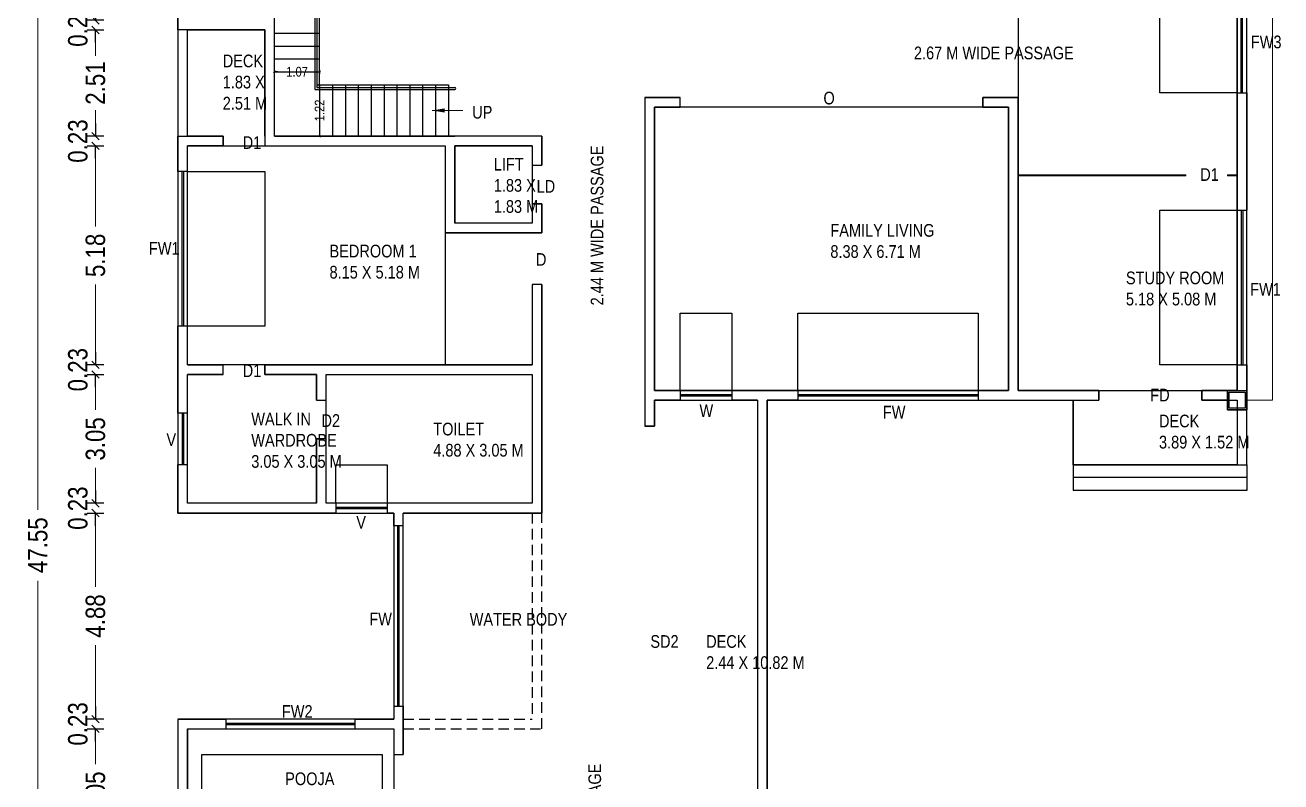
# Model space of a CAD drawing. Header units: metres. Extents: x 1185 to 1291, y 1063 to 1193.
# Drawn here: x 1186.04 to 1215.76, y 1085.34 to 1103.25 of the extents above; entities that cross this region are included whole.
import ezdxf

# ---------------------------------------------------------------- set-up
doc = ezdxf.new("R2010")
doc.units = ezdxf.units.M
doc.header["$MEASUREMENT"] = 0
doc.linetypes.add('DASHED', pattern=[0.75, 0.5, -0.25])
doc.linetypes.add('HIDDEN', pattern=[0.375, 0.25, -0.125])
for name, color, linetype, lineweight in [('041 Window Elevation', 154, 'Continuous', 13), ('042 Elevation 2', 154, 'Continuous', 9), ('042 Window Glass', 8, 'Continuous', 25), ('051 Furniture', 151, 'Continuous', 9), ('081 Elevation 3', 150, 'Continuous', 20), ('BLK_1_FLR_0_UNITFA_1', 234, 'Continuous', 0)]:
    doc.layers.add(name, color=color, linetype=linetype, lineweight=lineweight)
for name, color, linetype in [('ACTUAL COLUMN', 3, 'Continuous'), ('BLK_1_FLR_0_BLT_UP_AREA', 2, 'Continuous'), ('BLK_1_FLR_0_CARPET_AREA', 2, 'Continuous'), ('BLK_1_FLR_0_LIFT', 30, 'Continuous'), ('BLK_1_FLR_0_REGULAR_ROOM_2', 1, 'Continuous'), ('BLK_1_FLR_0_REGULAR_ROOM_5', 1, 'Continuous'), ('BLK_1_FLR_0_REGULAR_ROOM_7', 1, 'Continuous'), ('BLK_1_FLR_0_REGULAR_ROOM_9', 1, 'Continuous'), ('BLK_1_FLR_0_ROOM_2_LIGHT_VENTILATION_1', 1, 'Continuous'), ('BLK_1_FLR_0_ROOM_5_LIGHT_VENTILATION_1', 1, 'Continuous'), ('BLK_1_FLR_0_ROOM_7_LIGHT_VENTILATION_1', 1, 'Continuous'), ('BLK_1_FLR_0_ROOM_9_LIGHT_VENTILATION_1', 1, 'Continuous'), ('BLK_1_FLR_0_WC_BATH', 223, 'Continuous'), ('TOILET_VENTILATION', 6, 'Continuous')]:
    doc.layers.add(name, color=color, linetype=linetype)
doc.styles.add('Arial', font='swissc.ttf')
doc.styles.get("Standard").update_dxf_attribs({"font": 'swisscb.ttf'})
doc.dimstyles.new('FLOOR DIM BUILDING DIM', dxfattribs={"dimtxt": 0.23, "dimasz": 0.025, "dimexe": 0.075, "dimexo": 0.3, "dimgap": 0.09, "dimtad": 0, "dimzin": 3, "dimdsep": 46, "dimtxsty": 'Arial', "dimblk": 'JM1', "dimcen": -0.09, "dimse1": 1, "dimse2": 1, "dimclrd": 5, "dimclre": 250, "dimclrt": 3, "dimazin": 0, "dimtfac": 0.65, "dimtix": 1, "dimtofl": 0, "dimtmove": 0, "dimatfit": 2, "dimfxl": 0, "dimfrac": 1, "dimtolj": 1, "dimlwd": 18, "dimlwe": -1, "dimarcsym": 0})

# ---------------------------------------------------------------- blocks, each defined once
blk = doc.blocks.new('JM1')
at = {"color": 2}
for p, q in [((0, 2), (0, -2)), ((-3, 0), (0, 0)), ((-0.884, -0.884), (0.884, 0.884))]:
    blk.add_line(p, q, dxfattribs=at)
blk = doc.blocks.new('*D111')
at = {"color": 5, "lineweight": 18}
for p, q in [((1187.705, 1086.499), (1187.705, 1085.76)), ((1187.705, 1083.651), (1187.705, 1084.39))]:
    blk.add_line(p, q, dxfattribs=at)
at = {"layer": 'DEFPOINTS', "color": 0, "lineweight": -3}
for p in [(1187.705, 1086.599), (1189.885, 1086.599), (1189.885, 1083.551)]:
    blk.add_point(p, dxfattribs=at)
at = {"color": 5, "lineweight": 18, "xscale": 0.1, "yscale": 0.1, "zscale": 0.1}
for p, rotation in [((1187.705, 1086.599), 90), ((1187.705, 1083.551), 270)]:
    blk.add_blockref('JM1', p, dxfattribs=dict(at, rotation=rotation))
at = {"color": 3, "lineweight": -3, "insert": (1187.705, 1085.075), "char_height": 0.46, "attachment_point": 5, "rotation": 90, "style": 'Arial'}
blk.add_mtext('\\A1;3.05', dxfattribs=at)
blk = doc.blocks.new('*D112')
at = {"color": 5, "lineweight": 18}
for p, q in [((1187.705, 1086.927), (1187.705, 1087.027)), ((1187.705, 1086.499), (1187.705, 1086.399))]:
    blk.add_line(p, q, dxfattribs=at)
at = {"layer": 'DEFPOINTS', "color": 0, "lineweight": -3}
for p in [(1187.705, 1086.827), (1189.656, 1086.827), (1189.885, 1086.599)]:
    blk.add_point(p, dxfattribs=at)
at = {"color": 5, "lineweight": 18, "xscale": 0.1, "yscale": 0.1, "zscale": 0.1}
for p, rotation in [((1187.705, 1086.827), 270), ((1187.705, 1086.599), 90)]:
    blk.add_blockref('JM1', p, dxfattribs=dict(at, rotation=rotation))
at = {"color": 3, "lineweight": -3, "insert": (1187.289, 1086.713), "char_height": 0.46, "attachment_point": 5, "rotation": 90, "style": 'Arial'}
blk.add_mtext('\\A1;0.23', dxfattribs=at)
blk = doc.blocks.new('*D113')
at = {"color": 5, "lineweight": 18}
for p, q in [((1187.705, 1091.604), (1187.705, 1089.956)), ((1187.705, 1086.927), (1187.705, 1088.576))]:
    blk.add_line(p, q, dxfattribs=at)
at = {"layer": 'DEFPOINTS', "color": 0, "lineweight": -3}
for p in [(1187.705, 1091.704), (1189.656, 1091.704), (1189.656, 1086.827)]:
    blk.add_point(p, dxfattribs=at)
at = {"color": 5, "lineweight": 18, "xscale": 0.1, "yscale": 0.1, "zscale": 0.1}
for p, rotation in [((1187.705, 1091.704), 90), ((1187.705, 1086.827), 270)]:
    blk.add_blockref('JM1', p, dxfattribs=dict(at, rotation=rotation))
at = {"color": 3, "lineweight": -3, "insert": (1187.705, 1089.266), "char_height": 0.46, "attachment_point": 5, "rotation": 90, "style": 'Arial'}
blk.add_mtext('\\A1;4.88', dxfattribs=at)
blk = doc.blocks.new('*D114')
at = {"color": 5, "lineweight": 18}
for p, q in [((1187.705, 1092.033), (1187.705, 1092.133)), ((1187.705, 1091.604), (1187.705, 1091.504))]:
    blk.add_line(p, q, dxfattribs=at)
at = {"layer": 'DEFPOINTS', "color": 0, "lineweight": -3}
for p in [(1187.705, 1091.933), (1189.885, 1091.933), (1189.656, 1091.704)]:
    blk.add_point(p, dxfattribs=at)
at = {"color": 5, "lineweight": 18, "xscale": 0.1, "yscale": 0.1, "zscale": 0.1}
for p, rotation in [((1187.705, 1091.933), 270), ((1187.705, 1091.704), 90)]:
    blk.add_blockref('JM1', p, dxfattribs=dict(at, rotation=rotation))
at = {"color": 3, "lineweight": -3, "insert": (1187.289, 1091.819), "char_height": 0.46, "attachment_point": 5, "rotation": 90, "style": 'Arial'}
blk.add_mtext('\\A1;0.23', dxfattribs=at)
blk = doc.blocks.new('*D115')
at = {"color": 5, "lineweight": 18}
for p, q in [((1187.705, 1094.881), (1187.705, 1094.142)), ((1187.705, 1092.033), (1187.705, 1092.772))]:
    blk.add_line(p, q, dxfattribs=at)
at = {"layer": 'DEFPOINTS', "color": 0, "lineweight": -3}
for p in [(1187.705, 1094.981), (1189.885, 1094.981), (1189.885, 1091.933)]:
    blk.add_point(p, dxfattribs=at)
at = {"color": 5, "lineweight": 18, "xscale": 0.1, "yscale": 0.1, "zscale": 0.1}
for p, rotation in [((1187.705, 1094.981), 90), ((1187.705, 1091.933), 270)]:
    blk.add_blockref('JM1', p, dxfattribs=dict(at, rotation=rotation))
at = {"color": 3, "lineweight": -3, "insert": (1187.705, 1093.457), "char_height": 0.46, "attachment_point": 5, "rotation": 90, "style": 'Arial'}
blk.add_mtext('\\A1;3.05', dxfattribs=at)
blk = doc.blocks.new('*D116')
at = {"color": 5, "lineweight": 18}
for p, q in [((1187.705, 1095.309), (1187.705, 1095.409)), ((1187.705, 1094.881), (1187.705, 1094.781))]:
    blk.add_line(p, q, dxfattribs=at)
at = {"layer": 'DEFPOINTS', "color": 0, "lineweight": -3}
for p in [(1187.705, 1095.209), (1189.885, 1095.209), (1189.885, 1094.981)]:
    blk.add_point(p, dxfattribs=at)
at = {"color": 5, "lineweight": 18, "xscale": 0.1, "yscale": 0.1, "zscale": 0.1}
for p, rotation in [((1187.705, 1095.209), 270), ((1187.705, 1094.981), 90)]:
    blk.add_blockref('JM1', p, dxfattribs=dict(at, rotation=rotation))
at = {"color": 3, "lineweight": -3, "insert": (1187.289, 1095.095), "char_height": 0.46, "attachment_point": 5, "rotation": 90, "style": 'Arial'}
blk.add_mtext('\\A1;0.23', dxfattribs=at)
blk = doc.blocks.new('*D117')
at = {"color": 5, "lineweight": 18}
for p, q in [((1187.705, 1100.291), (1187.705, 1098.487)), ((1187.705, 1095.309), (1187.705, 1097.114))]:
    blk.add_line(p, q, dxfattribs=at)
at = {"layer": 'DEFPOINTS', "color": 0, "lineweight": -3}
for p in [(1187.705, 1100.391), (1189.885, 1100.391), (1189.885, 1095.209)]:
    blk.add_point(p, dxfattribs=at)
at = {"color": 5, "lineweight": 18, "xscale": 0.1, "yscale": 0.1, "zscale": 0.1}
for p, rotation in [((1187.705, 1100.391), 90), ((1187.705, 1095.209), 270)]:
    blk.add_blockref('JM1', p, dxfattribs=dict(at, rotation=rotation))
at = {"color": 3, "lineweight": -3, "insert": (1187.705, 1097.8), "char_height": 0.46, "attachment_point": 5, "rotation": 90, "style": 'Arial'}
blk.add_mtext('\\A1;5.18', dxfattribs=at)
blk = doc.blocks.new('*D118')
at = {"color": 5, "lineweight": 18}
for p, q in [((1187.705, 1100.72), (1187.705, 1100.82)), ((1187.705, 1100.291), (1187.705, 1100.191))]:
    blk.add_line(p, q, dxfattribs=at)
at = {"layer": 'DEFPOINTS', "color": 0, "lineweight": -3}
for p in [(1187.705, 1100.62), (1189.656, 1100.62), (1189.885, 1100.391)]:
    blk.add_point(p, dxfattribs=at)
at = {"color": 5, "lineweight": 18, "xscale": 0.1, "yscale": 0.1, "zscale": 0.1}
for p, rotation in [((1187.705, 1100.62), 270), ((1187.705, 1100.391), 90)]:
    blk.add_blockref('JM1', p, dxfattribs=dict(at, rotation=rotation))
at = {"color": 3, "lineweight": -3, "insert": (1187.289, 1100.505), "char_height": 0.46, "attachment_point": 5, "rotation": 90, "style": 'Arial'}
blk.add_mtext('\\A1;0.23', dxfattribs=at)
blk = doc.blocks.new('*D119')
at = {"color": 5, "lineweight": 18}
for p, q in [((1187.705, 1103.034), (1187.705, 1102.52)), ((1187.705, 1100.72), (1187.705, 1101.234))]:
    blk.add_line(p, q, dxfattribs=at)
at = {"layer": 'DEFPOINTS', "color": 0, "lineweight": -3}
for p in [(1187.705, 1103.134), (1189.656, 1103.134), (1189.656, 1100.62)]:
    blk.add_point(p, dxfattribs=at)
at = {"color": 5, "lineweight": 18, "xscale": 0.1, "yscale": 0.1, "zscale": 0.1}
for p, rotation in [((1187.705, 1103.134), 90), ((1187.705, 1100.62), 270)]:
    blk.add_blockref('JM1', p, dxfattribs=dict(at, rotation=rotation))
at = {"color": 3, "lineweight": -3, "insert": (1187.705, 1101.877), "char_height": 0.46, "attachment_point": 5, "rotation": 90, "style": 'Arial'}
blk.add_mtext('\\A1;2.51', dxfattribs=at)
blk = doc.blocks.new('*D120')
at = {"color": 5, "lineweight": 18}
for p, q in [((1187.705, 1103.463), (1187.705, 1103.563)), ((1187.705, 1103.034), (1187.705, 1102.934))]:
    blk.add_line(p, q, dxfattribs=at)
at = {"layer": 'DEFPOINTS', "color": 0, "lineweight": -3}
for p in [(1187.705, 1103.363), (1189.885, 1103.363), (1189.656, 1103.134)]:
    blk.add_point(p, dxfattribs=at)
at = {"color": 5, "lineweight": 18, "xscale": 0.1, "yscale": 0.1, "zscale": 0.1}
for p, rotation in [((1187.705, 1103.363), 270), ((1187.705, 1103.134), 90)]:
    blk.add_blockref('JM1', p, dxfattribs=dict(at, rotation=rotation))
at = {"color": 3, "lineweight": -3, "insert": (1187.289, 1103.249), "char_height": 0.46, "attachment_point": 5, "rotation": 90, "style": 'Arial'}
blk.add_mtext('\\A1;0.23', dxfattribs=at)
blk = doc.blocks.new('*D67')
at = {"color": 5, "lineweight": 18}
for p, q in [((1186.341, 1114.617), (1186.341, 1091.782)), ((1186.341, 1067.268), (1186.341, 1090.102))]:
    blk.add_line(p, q, dxfattribs=at)
at = {"layer": 'DEFPOINTS', "color": 0, "lineweight": -3}
for p in [(1189.656, 1114.717), (1186.341, 1067.168), (1189.656, 1067.168)]:
    blk.add_point(p, dxfattribs=at)
at = {"color": 5, "lineweight": 18, "xscale": 0.1, "yscale": 0.1, "zscale": 0.1}
for p, rotation in [((1186.341, 1114.717), 90), ((1186.341, 1067.168), 270)]:
    blk.add_blockref('JM1', p, dxfattribs=dict(at, rotation=rotation))
at = {"color": 3, "lineweight": -3, "insert": (1186.341, 1090.942), "char_height": 0.46, "attachment_point": 5, "rotation": 90, "style": 'Arial'}
blk.add_mtext('\\A1;47.55', dxfattribs=at)
blk = doc.blocks.new('hggkgk')
at = {"layer": '041 Window Elevation', "ltscale": 5}
for p, q in [((1389.792, 1087.91), (1388.572, 1087.91)), ((1388.572, 1087.91), (1388.572, 1087.681)), ((1389.792, 1087.681), (1389.792, 1087.91)), ((1389.792, 1087.681), (1388.572, 1087.681))]:
    blk.add_line(p, q, dxfattribs=at)
at = {"layer": '042 Window Glass', "ltscale": 5}
for p, q in [((1389.792, 1087.808), (1388.572, 1087.808)), ((1389.792, 1087.776), (1388.572, 1087.776))]:
    blk.add_line(p, q, dxfattribs=at)
blk = doc.blocks.new('*D219')
at = {"color": 5, "linetype": 'Continuous', "lineweight": 18}
for p, q in [((1193.009, 1101.814), (1193.009, 1101.567)), ((1193.009, 1100.645), (1193.009, 1100.891))]:
    blk.add_line(p, q, dxfattribs=at)
at = {"layer": 'DEFPOINTS', "color": 0, "lineweight": -3}
for p in [(1193.009, 1101.839), (1193.009, 1101.839), (1193.009, 1100.62)]:
    blk.add_point(p, dxfattribs=at)
at = {"color": 5, "lineweight": 18, "xscale": 0.025, "yscale": 0.025, "zscale": 0.025}
for p, rotation in [((1193.009, 1101.839), 90), ((1193.009, 1100.62), 270)]:
    blk.add_blockref('JM1', p, dxfattribs=dict(at, rotation=rotation))
at = {"color": 3, "lineweight": -3, "insert": (1193.009, 1101.229), "char_height": 0.23, "attachment_point": 5, "rotation": 90, "style": 'Arial'}
blk.add_mtext('\\A1;1.22', dxfattribs=at)
blk = doc.blocks.new('*D224')
at = {"color": 5, "linetype": 'Continuous', "lineweight": 18}
for p, q in [((1191.967, 1102.144), (1192.137, 1102.144)), ((1192.984, 1102.144), (1192.814, 1102.144))]:
    blk.add_line(p, q, dxfattribs=at)
at = {"layer": 'DEFPOINTS', "color": 0, "lineweight": -3}
for p in [(1191.942, 1102.144), (1191.942, 1102.144), (1193.009, 1102.144)]:
    blk.add_point(p, dxfattribs=at)
at = {"color": 5, "lineweight": 18, "xscale": 0.025, "yscale": 0.025, "zscale": 0.025, "rotation": 180}
blk.add_blockref('JM1', (1191.942, 1102.144), dxfattribs=at)
at = {"color": 5, "lineweight": 18, "xscale": 0.025, "yscale": 0.025, "zscale": 0.025}
blk.add_blockref('JM1', (1193.009, 1102.144), dxfattribs=at)
at = {"color": 3, "lineweight": -3, "insert": (1192.476, 1102.144), "char_height": 0.23, "attachment_point": 5, "style": 'Arial'}
blk.add_mtext('\\A1;1.07', dxfattribs=at)

msp = doc.modelspace()

# ---------------------------------------------------------------- linework, layer by layer
at = {"ltscale": 5}
for p, q in [((1189.656, 1103.134), (1189.656, 1104.777)), ((1191.942, 1100.62), (1191.942, 1104.696)), ((1192.895, 1104.696), (1192.895, 1102.144)), ((1192.946, 1104.646), (1192.946, 1102.144)), ((1193.009, 1101.839), (1193.009, 1104.582)), ((1191.714, 1103.134), (1189.656, 1103.134)), ((1191.714, 1100.62), (1191.714, 1103.134)), ((1191.942, 1103.058), (1193.009, 1103.058)), ((1191.942, 1102.753), (1193.009, 1102.753)), ((1191.942, 1102.448), (1193.009, 1102.448)), ((1191.942, 1102.144), (1193.009, 1102.144)), ((1192.895, 1102.144), (1192.895, 1101.725)), ((1192.946, 1102.144), (1192.946, 1101.775)), ((1192.895, 1101.725), (1196.21, 1101.725)), ((1192.946, 1101.775), (1196.21, 1101.775)), ((1193.009, 1101.839), (1196.057, 1101.839)), ((1193.009, 1101.839), (1193.009, 1100.62)), ((1193.314, 1101.839), (1193.314, 1100.62)), ((1193.619, 1101.839), (1193.619, 1100.62)), ((1193.924, 1101.839), (1193.924, 1100.62)), ((1194.228, 1101.839), (1194.228, 1100.62)), ((1194.533, 1101.839), (1194.533, 1100.62)), ((1194.838, 1101.839), (1194.838, 1100.62)), ((1195.143, 1101.839), (1195.143, 1100.62)), ((1195.448, 1101.839), (1195.448, 1100.62)), ((1195.752, 1101.839), (1195.752, 1100.62)), ((1196.057, 1101.839), (1196.057, 1100.62)), ((1200.705, 1101.534), (1200.705, 1093.762)), ((1200.705, 1101.534), (1201.544, 1101.534)), ((1201.544, 1101.305), (1201.544, 1101.534)), ((1208.706, 1101.534), (1209.545, 1101.534)), ((1208.706, 1101.305), (1208.706, 1101.534)), ((1209.545, 1094.6), (1209.545, 1101.534)), ((1214.726, 1101.648), (1214.726, 1098.867)), ((1214.726, 1101.648), (1214.955, 1101.648)), ((1214.955, 1101.648), (1214.955, 1098.867)), ((1200.934, 1101.305), (1200.934, 1094.6)), ((1200.934, 1101.305), (1201.544, 1101.305)), ((1208.706, 1101.305), (1209.316, 1101.305)), ((1209.316, 1094.6), (1209.316, 1101.305)), ((1189.656, 1099.781), (1189.656, 1100.62)), ((1189.656, 1100.62), (1190.723, 1100.62)), ((1190.723, 1100.62), (1190.723, 1100.391)), ((1191.714, 1100.62), (1191.714, 1100.391)), ((1191.714, 1100.62), (1191.714, 1100.391)), ((1191.942, 1100.62), (1196.21, 1100.62)), ((1198.267, 1100.62), (1196.21, 1100.62)), ((1198.267, 1100.62), (1198.267, 1099.934)), ((1189.885, 1099.781), (1189.885, 1100.391)), ((1190.723, 1100.391), (1189.885, 1100.391)), ((1191.714, 1100.391), (1195.981, 1100.391)), ((1195.981, 1100.391), (1195.981, 1098.334)), ((1196.21, 1100.391), (1196.21, 1098.562)), ((1198.038, 1100.391), (1196.21, 1100.391)), ((1198.038, 1100.391), (1198.038, 1099.934)), ((1198.038, 1099.934), (1198.267, 1099.934)), ((1189.885, 1099.781), (1189.656, 1099.781)), ((1198.038, 1099.019), (1198.038, 1098.562)), ((1198.038, 1099.019), (1198.267, 1099.019)), ((1198.267, 1099.019), (1198.267, 1098.334)), ((1214.726, 1098.867), (1214.955, 1098.867)), ((1198.038, 1098.562), (1196.21, 1098.562)), ((1198.267, 1098.334), (1195.981, 1098.334)), ((1198.038, 1097.114), (1198.038, 1095.209)), ((1198.267, 1097.114), (1198.038, 1097.114)), ((1198.267, 1097.114), (1198.267, 1095.209)), ((1189.656, 1095.209), (1189.656, 1096.124)), ((1189.885, 1096.124), (1189.656, 1096.124)), ((1189.885, 1095.209), (1189.885, 1096.124)), ((1189.656, 1094.066), (1189.656, 1095.209)), ((1189.885, 1095.209), (1190.723, 1095.209)), ((1190.723, 1094.981), (1190.723, 1095.209)), ((1191.714, 1095.209), (1198.038, 1095.209)), ((1191.714, 1094.981), (1191.714, 1095.209)), ((1198.267, 1095.209), (1198.267, 1091.704)), ((1214.726, 1095.209), (1214.726, 1094.6)), ((1214.726, 1095.209), (1214.955, 1095.209)), ((1214.726, 1095.209), (1214.955, 1095.209)), ((1214.955, 1095.209), (1214.955, 1094.6)), ((1189.885, 1094.066), (1189.885, 1094.981)), ((1190.723, 1094.981), (1189.885, 1094.981)), ((1192.933, 1094.981), (1191.714, 1094.981)), ((1192.933, 1094.371), (1192.933, 1094.981)), ((1193.162, 1094.371), (1193.162, 1094.981)), ((1193.162, 1094.981), (1198.038, 1094.981)), ((1198.038, 1094.981), (1198.038, 1091.933)), ((1201.543, 1094.6), (1200.934, 1094.6)), ((1201.543, 1094.6), (1201.543, 1094.371)), ((1204.325, 1094.6), (1202.763, 1094.6)), ((1202.763, 1094.6), (1202.763, 1094.371)), ((1204.325, 1094.6), (1204.325, 1094.371)), ((1209.316, 1094.6), (1208.592, 1094.6)), ((1208.592, 1094.6), (1208.592, 1094.371)), ((1209.545, 1094.6), (1211.45, 1094.6)), ((1211.45, 1094.6), (1211.45, 1094.371)), ((1192.933, 1094.371), (1193.162, 1094.371)), ((1201.543, 1094.371), (1200.934, 1094.371)), ((1200.934, 1094.371), (1200.934, 1093.762)), ((1203.372, 1094.371), (1202.763, 1094.371)), ((1203.372, 1094.371), (1203.372, 1083.551)), ((1203.601, 1094.371), (1203.601, 1083.551)), ((1204.325, 1094.371), (1203.601, 1094.371)), ((1208.592, 1094.371), (1211.45, 1094.371)), ((1210.84, 1092.847), (1210.84, 1094.371)), ((1210.84, 1094.371), (1211.45, 1094.371)), ((1189.885, 1094.066), (1189.656, 1094.066)), ((1200.934, 1093.762), (1200.705, 1093.762)), ((1192.933, 1091.933), (1192.933, 1093.457)), ((1192.933, 1093.457), (1193.162, 1093.457)), ((1193.162, 1091.933), (1193.162, 1093.457)), ((1189.656, 1091.704), (1189.656, 1092.847)), ((1189.885, 1092.847), (1189.656, 1092.847)), ((1189.885, 1091.933), (1189.885, 1092.847)), ((1214.726, 1092.847), (1210.84, 1092.847)), ((1210.84, 1092.847), (1210.84, 1092.238)), ((1214.955, 1092.847), (1214.955, 1092.238)), ((1214.955, 1092.542), (1210.84, 1092.542)), ((1214.955, 1092.238), (1210.84, 1092.238)), ((1192.933, 1091.933), (1189.885, 1091.933)), ((1193.39, 1091.933), (1193.162, 1091.933)), ((1193.39, 1091.933), (1193.39, 1091.704)), ((1198.038, 1091.933), (1194.609, 1091.933)), ((1194.609, 1091.933), (1194.609, 1091.704)), ((1193.39, 1091.704), (1189.656, 1091.704)), ((1194.762, 1091.704), (1194.609, 1091.704)), ((1198.267, 1091.704), (1194.99, 1091.704)), ((1194.762, 1087.132), (1194.762, 1086.827)), ((1194.99, 1087.132), (1194.99, 1085.989)), ((1189.656, 1086.827), (1189.656, 1083.322)), ((1189.656, 1086.827), (1190.799, 1086.827)), ((1189.885, 1086.599), (1189.885, 1083.551)), ((1189.885, 1086.599), (1190.799, 1086.599)), ((1190.799, 1086.599), (1190.799, 1086.827)), ((1193.847, 1086.827), (1194.762, 1086.827)), ((1193.847, 1086.599), (1193.847, 1086.827)), ((1193.847, 1086.599), (1194.762, 1086.599)), ((1194.762, 1086.599), (1194.762, 1085.989)), ((1194.762, 1085.989), (1194.99, 1085.989))]:
    msp.add_line(p, q, dxfattribs=at)
at = {"lineweight": -3}
for p, q in [((1194.762, 1091.399), (1194.762, 1091.704)), ((1194.99, 1091.399), (1194.99, 1091.704)), ((1194.99, 1091.399), (1194.762, 1091.399)), ((1194.762, 1087.132), (1194.99, 1087.132))]:
    msp.add_line(p, q, dxfattribs=at)
at = {"linetype": 'HIDDEN'}
for p, q in [((1198.038, 1091.704), (1198.038, 1086.827)), ((1198.267, 1086.599), (1198.267, 1091.704)), ((1194.99, 1086.827), (1198.038, 1086.827)), ((1194.99, 1086.599), (1198.267, 1086.599))]:
    msp.add_line(p, q, dxfattribs=at)
at = {"ltscale": 5}
for points in [[(1213.888, 1094.6), (1214.498, 1094.6), (1214.498, 1094.371), (1213.888, 1094.371)], [(1214.955, 1094.143), (1214.726, 1094.143), (1214.726, 1092.847), (1214.955, 1092.847)]]:
    msp.add_lwpolyline(points, close=True, dxfattribs=at)
msp.add_lwpolyline([(1214.726, 1094.6), (1214.498, 1094.6), (1214.498, 1094.143), (1214.955, 1094.143), (1214.955, 1094.6)], dxfattribs=at)
msp.add_arc((1196.21, 1101.75), 0.0254, 270, 90, dxfattribs=at)
at = {"layer": '041 Window Elevation', "ltscale": 5}
for p, q in [((1214.726, 1101.648), (1214.726, 1104.087)), ((1214.955, 1101.648), (1214.955, 1104.087)), ((1208.592, 1094.6), (1204.325, 1094.6)), ((1208.592, 1094.371), (1204.325, 1094.371)), ((1189.656, 1094.066), (1189.656, 1092.847)), ((1189.885, 1094.066), (1189.885, 1092.847)), ((1194.609, 1091.933), (1193.39, 1091.933)), ((1194.609, 1091.704), (1193.39, 1091.704)), ((1194.762, 1087.132), (1194.762, 1091.399)), ((1194.99, 1087.132), (1194.99, 1091.399)), ((1193.847, 1086.827), (1190.799, 1086.827)), ((1193.847, 1086.599), (1190.799, 1086.599))]:
    msp.add_line(p, q, dxfattribs=at)
at = {"layer": '042 Elevation 2', "linetype": 'DASHED', "ltscale": 30}
for p, q in [((1209.545, 1099.705), (1213.507, 1099.705)), ((1214.498, 1099.705), (1214.726, 1099.705))]:
    msp.add_line(p, q, dxfattribs=at)
at = {"layer": '042 Elevation 2', "ltscale": 30}
msp.add_line((1212.974, 1099.705), (1209.545, 1099.705), dxfattribs=at)
at = {"layer": '042 Elevation 2', "linetype": 'DASHED', "ltscale": 30}
msp.add_lwpolyline([(1214.955, 1094.371), (1215.564, 1094.371), (1215.564, 1110.145), (1214.955, 1110.145)], dxfattribs=at)
at = {"layer": '042 Elevation 2', "ltscale": 5}
for points in [[(1189.656, 1096.124), (1189.656, 1099.781)], [(1189.885, 1096.124), (1189.885, 1099.781)], [(1214.726, 1095.209), (1214.726, 1098.867)], [(1214.955, 1095.209), (1214.955, 1098.867)]]:
    msp.add_lwpolyline(points, dxfattribs=at)
at = {"layer": '042 Window Glass', "ltscale": 5}
for p, q in [((1214.821, 1101.648), (1214.821, 1104.087)), ((1214.853, 1101.648), (1214.853, 1104.087)), ((1208.592, 1094.498), (1204.325, 1094.498)), ((1208.592, 1094.466), (1204.325, 1094.466)), ((1189.758, 1094.066), (1189.758, 1092.847)), ((1189.79, 1094.066), (1189.79, 1092.847)), ((1194.857, 1087.134), (1194.857, 1091.399)), ((1194.889, 1087.136), (1194.889, 1091.399)), ((1193.847, 1086.726), (1190.799, 1086.726)), ((1193.847, 1086.694), (1190.799, 1086.694))]:
    msp.add_line(p, q, dxfattribs=at)
at = {"layer": '042 Window Glass', "linetype": 'DASHED', "ltscale": 8}
for p, q in [((1194.609, 1091.831), (1193.39, 1091.831)), ((1194.609, 1091.799), (1193.39, 1091.799))]:
    msp.add_line(p, q, dxfattribs=at)
at = {"layer": '042 Window Glass', "ltscale": 5}
for points in [[(1189.758, 1096.124), (1189.758, 1099.781)], [(1189.796, 1096.124), (1189.796, 1099.781)], [(1214.828, 1095.209), (1214.828, 1098.867)], [(1214.866, 1095.209), (1214.866, 1098.867)]]:
    msp.add_lwpolyline(points, dxfattribs=at)
at = {"layer": '051 Furniture'}
for points in [[(1209.545, 1099.68), (1213.507, 1099.68), (1213.507, 1099.705), (1209.545, 1099.705)], [(1214.726, 1099.68), (1214.498, 1099.68), (1214.498, 1099.705), (1214.726, 1099.705)]]:
    msp.add_lwpolyline(points, dxfattribs=at)
at = {"layer": '081 Elevation 3', "linetype": 'DASHED', "ltscale": 30}
for p, q in [((1189.656, 1100.62), (1189.656, 1103.134)), ((1189.885, 1100.62), (1189.885, 1103.134))]:
    msp.add_line(p, q, dxfattribs=at)
at = {"layer": 'ACTUAL COLUMN', "ltscale": 5}
for points in [[(1214.955, 1094.143), (1214.498, 1094.143), (1214.498, 1094.6), (1214.955, 1094.6)], [(1214.917, 1094.181), (1214.536, 1094.181), (1214.536, 1094.562), (1214.917, 1094.562)]]:
    msp.add_lwpolyline(points, close=True, dxfattribs=at)
at = {"layer": 'BLK_1_FLR_0_BLT_UP_AREA', "color": 2, "ltscale": 1.5}
msp.add_lwpolyline([(1214.955, 1067.168), (1214.955, 1083.551), (1203.601, 1083.551), (1203.601, 1094.371), (1210.84, 1094.371), (1210.84, 1092.847), (1214.955, 1092.847), (1214.955, 1114.717), (1209.621, 1114.717), (1209.621, 1112.659), (1198.267, 1112.659), (1198.267, 1114.717), (1189.656, 1114.717), (1189.656, 1091.704), (1194.762, 1091.704), (1194.762, 1086.827), (1189.656, 1086.827), (1189.656, 1083.322), (1194.762, 1083.322), (1194.762, 1078.445), (1189.656, 1078.445), (1189.656, 1067.168), (1214.955, 1067.168)], close=True, dxfattribs=at)
at = {"layer": 'BLK_1_FLR_0_CARPET_AREA', "color": 2, "lineweight": -3}
for points in [[(1189.885, 1083.551), (1189.885, 1086.599), (1194.762, 1086.599), (1194.762, 1085.989), (1194.99, 1085.989), (1194.99, 1091.704), (1198.267, 1091.704), (1198.267, 1097.114), (1198.038, 1097.114), (1198.038, 1095.209), (1191.714, 1095.209), (1191.714, 1094.981), (1192.933, 1094.981), (1192.933, 1094.371), (1193.162, 1094.371), (1193.162, 1094.981), (1198.038, 1094.981), (1198.038, 1091.933), (1193.162, 1091.933), (1193.162, 1093.457), (1192.933, 1093.457), (1192.933, 1091.933), (1189.885, 1091.933), (1189.885, 1094.981), (1190.723, 1094.981), (1190.723, 1095.209), (1189.885, 1095.209), (1189.885, 1100.391), (1190.723, 1100.391), (1190.723, 1100.62), (1189.885, 1100.62), (1189.885, 1103.134), (1191.714, 1103.134), (1191.714, 1100.391), (1195.981, 1100.391), (1195.981, 1098.334), (1198.267, 1098.334), (1198.267, 1099.019), (1198.038, 1099.019), (1198.038, 1098.562), (1196.21, 1098.562), (1196.21, 1100.391), (1198.038, 1100.391), (1198.038, 1099.934), (1198.267, 1099.934), (1198.267, 1100.62), (1191.942, 1100.62), (1191.942, 1104.696)], [(1214.726, 1104.201), (1214.726, 1094.6), (1213.888, 1094.6), (1213.888, 1094.371), (1214.726, 1094.371), (1214.726, 1092.847), (1210.84, 1092.847), (1210.84, 1094.371), (1211.45, 1094.371), (1211.45, 1094.6), (1209.545, 1094.6), (1209.545, 1101.534), (1208.706, 1101.534), (1208.706, 1101.305), (1209.316, 1101.305), (1209.316, 1094.6), (1200.934, 1094.6), (1200.934, 1101.305), (1201.544, 1101.305), (1201.544, 1101.534), (1200.705, 1101.534), (1200.705, 1093.762), (1200.934, 1093.762), (1200.934, 1094.371), (1203.372, 1094.371), (1203.372, 1083.551)]]:
    msp.add_lwpolyline(points, dxfattribs=at)
at = {"layer": 'BLK_1_FLR_0_LIFT', "lineweight": -3}
msp.add_lwpolyline([(1198.038, 1098.562), (1196.21, 1098.562), (1196.21, 1100.391), (1198.038, 1100.391)], close=True, dxfattribs=at)
at = {"layer": 'BLK_1_FLR_0_REGULAR_ROOM_2', "color": 1, "ltscale": 1.5}
msp.add_lwpolyline([(1209.316, 1101.305), (1200.934, 1101.305), (1200.934, 1094.6), (1209.316, 1094.6)], close=True, dxfattribs=at)
at = {"layer": 'BLK_1_FLR_0_REGULAR_ROOM_5', "color": 1, "ltscale": 1.5}
msp.add_lwpolyline([(1195.981, 1095.209), (1189.885, 1095.209), (1189.885, 1100.391), (1195.981, 1100.391)], close=True, dxfattribs=at)
at = {"layer": 'BLK_1_FLR_0_REGULAR_ROOM_7', "color": 1, "lineweight": -3}
msp.add_lwpolyline([(1194.762, 1083.551), (1189.885, 1083.551), (1189.885, 1086.599), (1194.762, 1086.599)], close=True, dxfattribs=at)
at = {"layer": 'BLK_1_FLR_0_REGULAR_ROOM_9', "color": 1, "lineweight": -3}
msp.add_lwpolyline([(1209.545, 1094.6), (1214.726, 1094.6), (1214.726, 1104.201), (1209.545, 1104.201)], close=True, dxfattribs=at)
at = {"layer": 'BLK_1_FLR_0_ROOM_2_LIGHT_VENTILATION_1', "color": 1, "ltscale": 1.5}
for points in [[(1201.543, 1096.43), (1202.763, 1096.43), (1202.763, 1094.6), (1201.543, 1094.6)], [(1204.325, 1096.43), (1208.592, 1096.43), (1208.592, 1094.6), (1204.325, 1094.6)]]:
    msp.add_lwpolyline(points, close=True, dxfattribs=at)
at = {"layer": 'BLK_1_FLR_0_ROOM_5_LIGHT_VENTILATION_1', "color": 1, "ltscale": 1.5}
msp.add_lwpolyline([(1189.885, 1096.124), (1189.885, 1099.781), (1191.715, 1099.781), (1191.715, 1096.124)], close=True, dxfattribs=at)
at = {"layer": 'BLK_1_FLR_0_ROOM_7_LIGHT_VENTILATION_1', "color": 1, "ltscale": 1.5}
msp.add_lwpolyline([(1190.221, 1085.99), (1194.488, 1085.99), (1194.488, 1084.16), (1190.221, 1084.16)], close=True, dxfattribs=at)
at = {"layer": 'BLK_1_FLR_0_ROOM_9_LIGHT_VENTILATION_1', "color": 1, "ltscale": 1.5}
for points in [[(1214.726, 1104.087), (1214.726, 1101.648), (1212.896, 1101.648), (1212.896, 1104.087)], [(1214.726, 1098.867), (1214.726, 1095.209), (1212.896, 1095.209), (1212.896, 1098.867)]]:
    msp.add_lwpolyline(points, close=True, dxfattribs=at)
at = {"layer": 'BLK_1_FLR_0_UNITFA_1', "ltscale": 1.5}
msp.add_lwpolyline([(1214.955, 1067.168), (1214.955, 1083.551), (1203.601, 1083.551), (1203.601, 1094.371), (1210.84, 1094.371), (1210.84, 1092.847), (1214.955, 1092.847), (1214.955, 1114.717), (1209.621, 1114.717), (1209.621, 1112.659), (1198.267, 1112.659), (1198.267, 1114.717), (1189.656, 1114.717), (1189.656, 1091.704), (1194.762, 1091.704), (1194.762, 1086.827), (1189.656, 1086.827), (1189.656, 1083.322), (1194.762, 1083.322), (1194.762, 1078.445), (1189.656, 1078.445), (1189.656, 1067.168), (1214.955, 1067.168)], close=True, dxfattribs=at)
at = {"layer": 'BLK_1_FLR_0_WC_BATH', "ltscale": 1.5}
msp.add_lwpolyline([(1198.038, 1091.933), (1193.162, 1091.933), (1193.162, 1094.981), (1198.038, 1094.981)], close=True, dxfattribs=at)
at = {"layer": 'TOILET_VENTILATION', "ltscale": 1.5}
msp.add_lwpolyline([(1194.609, 1092.847), (1194.609, 1091.933), (1193.39, 1091.933), (1193.39, 1092.847)], close=True, dxfattribs=at)

# ---------------------------------------------------------------- block references
at = {"lineweight": -3}
msp.add_blockref('hggkgk', (-187.028, 6.69), dxfattribs=at)

# ---------------------------------------------------------------- texts
at = {"char_height": 0.3, "attachment_point": 1}
for s, insert in [('\\A1;{\\fSwis721 Cn BT|b0|i0|c0|p34;FW3}', (1215.048, 1103)), ('{\\fSwis721 Cn BT|b0|i0|c0|p34;2.67 M WIDE PASSAGE}', (1207.075, 1102.74)), ('\\A1;{\\fSwis721 Cn BT|b0|i0|c0|p34;DECK\\P1.83 X \\P2.51 M}', (1190.717, 1102.551)), ('\\A1;{\\fSwis721 Cn BT|b0|i0|c0|p34;UP}', (1196.62, 1101.337)), ('\\A1;{\\fSwis721 Cn BT|b0|i0|c0|p34;D1}', (1191.188, 1100.62)), ('\\A1;{\\fSwis721 Cn BT|b0|i0|c0|p34;LIFT\\P1.83 X \\P1.83 M}', (1197.132, 1100.107)), ('\\A1;{\\fSwis721 Cn BT|b0|i0|c0|p34;D1}', (1213.851, 1099.863)), ('\\A1;{\\fSwis721 Cn BT|b0|i0|c0|p34;LD}', (1198.145, 1099.582)), ('\\A1;{\\fSwis721 Cn BT|b0|i0|c0|p34;FAMILY LIVING\\P8.38 X 6.71 M}', (1205.097, 1098.542)), ('\\A1;{\\fSwis721 Cn BT|b0|i0|c0|p34;FW1}', (1188.97, 1098.117)), ('\\A1;{\\fSwis721 Cn BT|b0|i0|c0|p34;BEDROOM 1\\P8.15 X 5.18 M}', (1193.244, 1098.052)), ('\\A1;{\\fSwis721 Cn BT|b0|i0|c0|p34;D}', (1198.129, 1097.853)), ('\\A1;{\\fSwis721 Cn BT|b0|i0|c0|p34;STUDY ROOM\\P5.18 X 5.08 M}', (1212.092, 1097.417)), ('\\A1;{\\fSwis721 Cn BT|b0|i0|c0|p34;FW1}', (1215.032, 1097.149)), ('\\A1;{\\fSwis721 Cn BT|b0|i0|c0|p34;D1}', (1191.19, 1095.221)), ('\\A1;{\\fSwis721 Cn BT|b0|i0|c0|p34;FD}', (1212.668, 1094.645)), ('\\A1;{\\fSwis721 Cn BT|b0|i0|c0|p34;W}', (1201.999, 1094.275)), ('\\A1;{\\fSwis721 Cn BT|b0|i0|c0|p34;WALK IN \\PWARDROBE\\P3.05 X 3.05 M}', (1191.392, 1094.075)), ('\\A1;{\\fSwis721 Cn BT|b0|i0|c0|p34;D2}', (1193.054, 1094.041)), ('\\A1;{\\fSwis721 Cn BT|b0|i0|c0|p34;FW}', (1206.339, 1094.24)), ('\\A1;{\\fSwis721 Cn BT|b0|i0|c0|p34;DECK \\P3.89 X 1.52 M}', (1212.874, 1094.031)), ('\\A1;{\\fSwis721 Cn BT|b0|i0|c0|p34;TOILET\\P4.88 X 3.05 M}', (1195.699, 1093.84)), ('\\A1;{\\fSwis721 Cn BT|b0|i0|c0|p34;V}', (1189.384, 1093.589)), ('\\A1;{\\fSwis721 Cn BT|b0|i0|c0|p34;V}', (1193.877, 1091.634)), ('\\A1;{\\fSwis721 Cn BT|b0|i0|c0|p34;FW}', (1194.186, 1089.346)), ('\\A1;{\\fSwis721 Cn BT|b0|i0|c0|p34;WATER BODY}', (1196.561, 1089.338)), ('\\A1;{\\fSwis721 Cn BT|b0|i0|c0|p34;SD2}', (1200.837, 1088.814)), ('\\A1;{\\fSwis721 Cn BT|b0|i0|c0|p34;DECK\\P2.44 X 10.82 M}', (1202.157, 1088.814)), ('\\A1;{\\fSwis721 Cn BT|b0|i0|c0|p34;FW2}', (1192.117, 1087.158)), ('\\A1;{\\fSwis721 Cn BT|b0|i0|c0|p34;POOJA\\P 4.88 X 3.05 M}', (1192.195, 1085.565))]:
    msp.add_mtext(s, dxfattribs=dict(at, insert=insert))
for s, insert, rotation in [('\\A1;{\\fSwis721 Cn BT|b0|i0|c0|p34;O}', (1205.2, 1101.373), 180), ('{\\fSwis721 Cn BT|b0|i0|c0|p34;2.44 M WIDE PASSAGE}', (1199.426, 1096.617), 90), ('{\\fSwis721 Cn BT|b0|i0|c0|p34;2.44 M WIDE PASSAGE}', (1199.37, 1081.992), 90)]:
    msp.add_mtext(s, dxfattribs=dict(at, insert=insert, rotation=rotation))

# ---------------------------------------------------------------- dimensions: what is measured, and where the dimension line sits
at = {"color": 3, "lineweight": -3}
for base, p1, p2, override, picture, middle in [((1186.341, 1067.168), (1189.656, 1114.717), (1189.656, 1067.168), {"dimscale": 2, "dimasz": 0.05, "dimpost": '\\X', "dimtmove": 1}, '*D67', (1186.341, 1090.942)), ((1187.705, 1103.363), (1189.656, 1103.134), (1189.885, 1103.363), {"dimscale": 2, "dimasz": 0.05, "dimtad": 1, "dimpost": '\\X'}, '*D120', (1187.289, 1103.249)), ((1187.705, 1103.134), (1189.656, 1100.62), (1189.656, 1103.134), {"dimscale": 2, "dimasz": 0.05, "dimpost": '\\X', "dimtmove": 1}, '*D119', (1187.705, 1101.877)), ((1187.705, 1100.62), (1189.885, 1100.391), (1189.656, 1100.62), {"dimscale": 2, "dimasz": 0.05, "dimtad": 1, "dimpost": '\\X'}, '*D118', (1187.289, 1100.505)), ((1187.705, 1100.391), (1189.885, 1095.209), (1189.885, 1100.391), {"dimscale": 2, "dimasz": 0.05, "dimpost": '\\X', "dimtmove": 1}, '*D117', (1187.705, 1097.8)), ((1187.705, 1095.209), (1189.885, 1094.981), (1189.885, 1095.209), {"dimscale": 2, "dimasz": 0.05, "dimtad": 1, "dimpost": '\\X'}, '*D116', (1187.289, 1095.095)), ((1187.705, 1094.981), (1189.885, 1091.933), (1189.885, 1094.981), {"dimscale": 2, "dimasz": 0.05, "dimpost": '\\X', "dimtmove": 1}, '*D115', (1187.705, 1093.457)), ((1187.705, 1091.933), (1189.656, 1091.704), (1189.885, 1091.933), {"dimscale": 2, "dimasz": 0.05, "dimtad": 1, "dimpost": '\\X'}, '*D114', (1187.289, 1091.819)), ((1187.705, 1091.704), (1189.656, 1086.827), (1189.656, 1091.704), {"dimscale": 2, "dimasz": 0.05, "dimpost": '\\X', "dimtmove": 1}, '*D113', (1187.705, 1089.266)), ((1187.705, 1086.827), (1189.885, 1086.599), (1189.656, 1086.827), {"dimscale": 2, "dimasz": 0.05, "dimtad": 1, "dimpost": '\\X'}, '*D112', (1187.289, 1086.713)), ((1187.705, 1086.599), (1189.885, 1083.551), (1189.885, 1086.599), {"dimscale": 2, "dimasz": 0.05, "dimpost": '\\X', "dimtmove": 1}, '*D111', (1187.705, 1085.075))]:
    dim = msp.add_linear_dim(base=base, p1=p1, p2=p2, angle=270, dimstyle='FLOOR DIM BUILDING DIM', override=override, dxfattribs=at)
    dim.commit()
    dim.dimension.update_dxf_attribs({"geometry": picture, "text_midpoint": middle})
at = {"lineweight": -3}
dim = msp.add_linear_dim(base=(1191.942, 1102.144), p1=(1193.009, 1102.144), p2=(1191.942, 1102.144), dimstyle='FLOOR DIM BUILDING DIM', override={"dimpost": '\\X', "dimtfillclr": 256}, dxfattribs=at)
dim.commit()
dim.dimension.update_dxf_attribs({"geometry": '*D224', "text_midpoint": (1192.476, 1102.144)})
dim = msp.add_linear_dim(base=(1193.009, 1101.839), p1=(1193.009, 1100.62), p2=(1193.009, 1101.839), angle=90, dimstyle='FLOOR DIM BUILDING DIM', override={"dimpost": '\\X', "dimtfillclr": 256}, dxfattribs=at)
dim.commit()
dim.dimension.update_dxf_attribs({"geometry": '*D219', "text_midpoint": (1193.009, 1101.229)})

# ---------------------------------------------------------------- leaders
msp.add_leader([(1195.67, 1101.229), (1196.399, 1101.229)], dimstyle='FLOOR DIM BUILDING DIM', override={"dimasz": 0.3, "dimgap": 0.09, "dimtad": 0, "dimclrd": 256}, dxfattribs=at)

doc.saveas('drawing.dxf')
